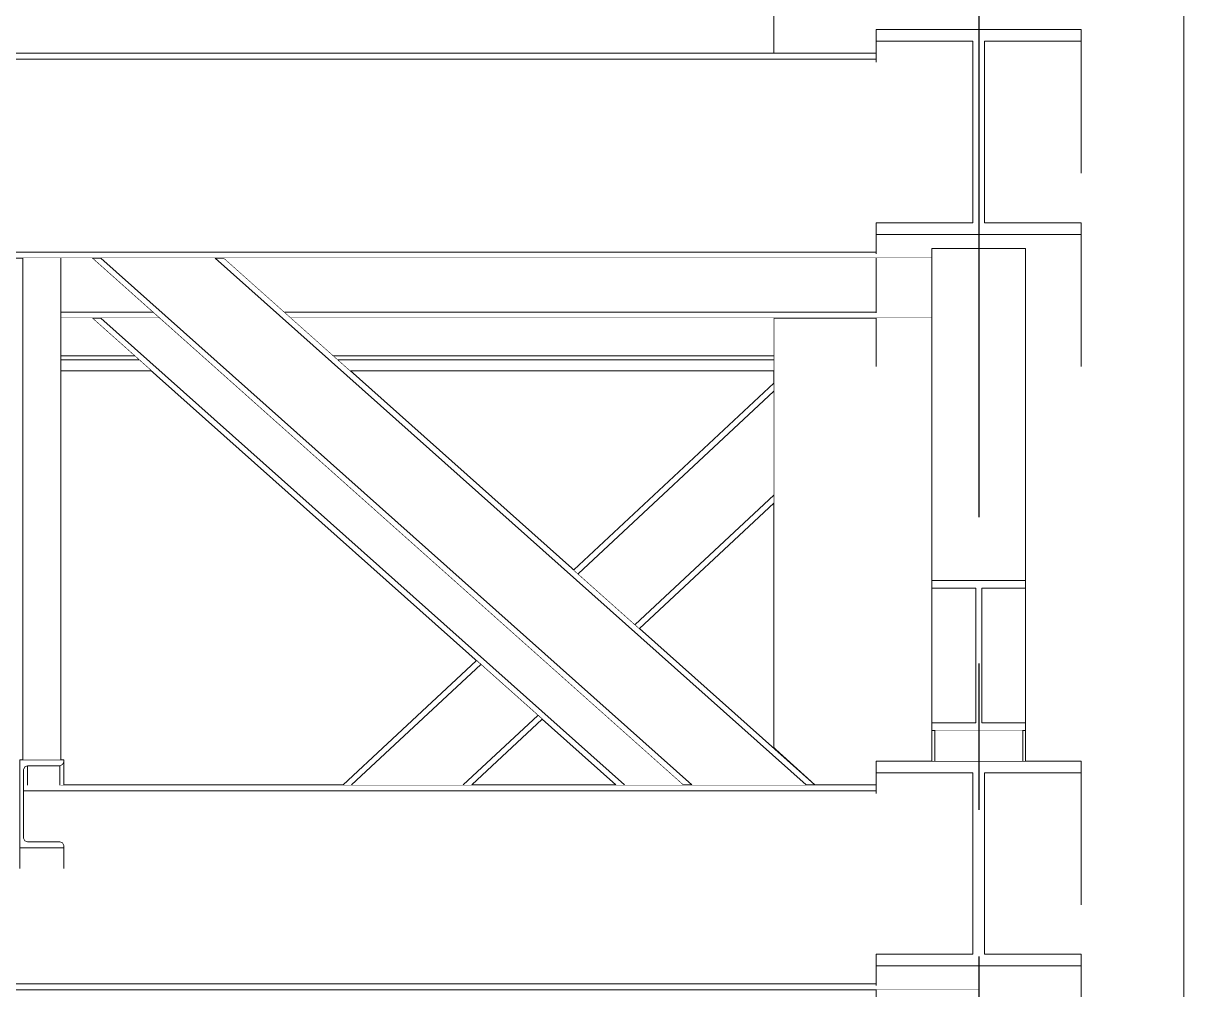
# Model space of a CAD drawing. Extents: x -18489 to 195597, y -1599 to 112111.
# Drawn here: x 12556.8 to 12755, y 28400.1 to 28565.2 of the extents above; entities that cross this region are included whole.
import ezdxf
from ezdxf.xclip import XClip

# ---------------------------------------------------------------- set-up
doc = ezdxf.new("R2010")
doc.units = 0
doc.header["$LTSCALE"] = 100
doc.header["$XCLIPFRAME"] = 2
doc.linetypes.add('188K-SM-07-F10-MECH-CR PIPE-Y2257103$0$X-S-FAB_SL ALL$0$COL-CEN-LIN', pattern=[3.25, 2.5, -0.25, 0.25, -0.25])
doc.linetypes.add('188K-SM-07-F10-MECH-CR PIPE-Y2257103$0$X-S-FAB_SL ALL$0$Wipeout_Contour', pattern=[1, 0, -1])
for name, color, linetype in [('188K-SM-07-F10-MECH-CR PIPE-Y2257103$0$X-S-FAB_SL ALL$0$ASP_1', 1, 'Continuous'), ('188K-SM-07-F10-MECH-CR PIPE-Y2257103$0$X-S-FAB_SL ALL$0$CCL', 15, '188K-SM-07-F10-MECH-CR PIPE-Y2257103$0$X-S-FAB_SL ALL$0$COL-CEN-LIN'), ('188K-SM-07-F10-MECH-CR PIPE-Y2257103$0$X-S-FAB_SL ALL$0$Hattch', 7, 'Continuous'), ('188K-SM-07-F10-MECH-CR PIPE-Y2257103$0$X-S-FAB_SL ALL$0$S-COL', 7, 'Continuous'), ('188K-SM-07-F10-MECH-CR PIPE-Y2257103$0$X-S-FAB_SL ALL$0$S-TRUSS', 7, 'Continuous')]:
    doc.layers.add(name, color=color, linetype=linetype)

# ---------------------------------------------------------------- blocks, each defined once
blk = doc.blocks.new('188K-SM-07-F10-MECH-CR PIPE-Y2257103$0$X-S-FAB_SL ALL$0$剖面元素_219_3', base_point=(23061.26, -8263.06))
at = {"color": 254, "linetype": '188K-SM-07-F10-MECH-CR PIPE-Y2257103$0$X-S-FAB_SL ALL$0$Wipeout_Contour', "lineweight": 0, "ltscale": 326531.816947}
blk.add_wipeout([(35746.26, -6079.02), (35746.26, -6152.52), (35753.29, -6158.78), (35763.76, -6158.78), (35763.76, -6154.69), (35773.26, -6154.69), (35773.26, -6087.3), (35763.76, -6087.3), (35763.76, -6079.02)], dxfattribs=at).dxf.layer = '188K-SM-07-F10-MECH-CR PIPE-Y2257103$0$X-S-FAB_SL ALL$0$Hattch'
at = {"color": 254, "linetype": '188K-SM-07-F10-MECH-CR PIPE-Y2257103$0$X-S-FAB_SL ALL$0$Wipeout_Contour', "lineweight": 0, "ltscale": 2104627.003069175}
blk.add_wipeout([(35746.26, -5829.06), (35746.26, -6033.78), (35763.76, -6033.78), (35763.76, -6029.71), (35798.76, -6029.71), (35798.76, -6054.28), (35782.26, -6054.28), (35782.26, -6062.73), (35798.76, -6062.73), (35798.76, -6087.3), (35789.26, -6087.3), (35789.26, -6154.69), (35798.76, -6154.69), (35798.76, -6179.26), (35782.26, -6179.26), (35782.26, -6187.71), (35798.76, -6187.71), (35798.76, -6212.28), (35763.76, -6212.28), (35763.76, -6204.02), (35746.26, -6204.02), (35746.26, -6943.06), (35816.26, -6943.06), (35816.26, -5985.2), (35798.76, -5985.2), (35798.76, -5939.71), (35803.59, -5939.71), (35816.26, -5929.78), (35816.26, -5859.8), (35798.76, -5859.8), (35798.76, -5829.06), (35798.76, -5834.06), (35782.26, -5834.06), (35782.26, -5842.5), (35798.76, -5842.5), (35798.76, -5867.08), (35789.26, -5867.08), (35789.26, -5934.47), (35798.76, -5934.47), (35798.76, -5959.04), (35782.26, -5959.04), (35782.26, -5967.48), (35798.76, -5967.48), (35798.76, -5992.06), (35763.76, -5992.06), (35763.76, -5967.48), (35780.26, -5967.48), (35780.26, -5959.04), (35763.76, -5959.04), (35763.76, -5934.47), (35773.26, -5934.47), (35773.26, -5867.08), (35763.76, -5867.08), (35763.76, -5842.5), (35780.26, -5842.5), (35780.26, -5834.06), (35763.76, -5834.06), (35763.76, -5829.06)], dxfattribs=at).dxf.layer = '188K-SM-07-F10-MECH-CR PIPE-Y2257103$0$X-S-FAB_SL ALL$0$Hattch'
at = {"layer": '188K-SM-07-F10-MECH-CR PIPE-Y2257103$0$X-S-FAB_SL ALL$0$S-COL', "color": 8, "lineweight": 0}
for p, q in [((35816.26, -6943.06), (35816.26, -5985.2)), ((35746.26, -6033.78), (35746.26, -6001.9)), ((35746.26, -6152.52), (35746.26, -6079.02))]:
    blk.add_line(p, q, dxfattribs=at)
blk = doc.blocks.new('188K-SM-07-F10-MECH-CR PIPE-Y2257103$0$X-S-FAB_SL ALL$0$剖面元素_889_3', base_point=(23061.26, -8263.06))
at = {"color": 254, "linetype": '188K-SM-07-F10-MECH-CR PIPE-Y2257103$0$X-S-FAB_SL ALL$0$Wipeout_Contour', "lineweight": 0, "ltscale": 287788.137263}
blk.add_wipeout([(35361.6, -6033.88), (35361.51, -6034.09), (35361.51, -6034.78), (35763.76, -6034.78), (35763.76, -6033.78), (35367.46, -6033.78), (35367.46, -6033.79), (35361.81, -6033.79)], dxfattribs=at).dxf.layer = '188K-SM-07-F10-MECH-CR PIPE-Y2257103$0$X-S-FAB_SL ALL$0$Hattch'
at = {"color": 254, "linetype": '188K-SM-07-F10-MECH-CR PIPE-Y2257103$0$X-S-FAB_SL ALL$0$Wipeout_Contour', "lineweight": 0, "ltscale": 287196.418989}
blk.add_wipeout([(34941.26, -6193.05), (34941.26, -6193.78), (35781.26, -6193.78), (35781.26, -6193.05), (35763.76, -6193.05), (35763.76, -6192.78), (34958.76, -6192.78), (34958.76, -6193.05)], dxfattribs=at).dxf.layer = '188K-SM-07-F10-MECH-CR PIPE-Y2257103$0$X-S-FAB_SL ALL$0$Hattch'
at = {"layer": '188K-SM-07-F10-MECH-CR PIPE-Y2257103$0$X-S-FAB_SL ALL$0$S-TRUSS', "color": 8, "lineweight": 0}
for p, q in [((35763.76, -6033.78), (35367.46, -6033.78)), ((34941.26, -6193.78), (35781.26, -6193.78)), ((35781.26, -6193.78), (35781.26, -6193.05))]:
    blk.add_line(p, q, dxfattribs=at)
at = {"color": 254, "linetype": '188K-SM-07-F10-MECH-CR PIPE-Y2257103$0$X-S-FAB_SL ALL$0$Wipeout_Contour', "lineweight": 0, "ltscale": 861004.593622}
blk.add_wipeout([(34942.26, -6062.73), (34958.76, -6062.73), (34958.76, -6067.78), (35763.76, -6067.78), (35763.76, -6062.73), (35780.26, -6062.73), (35780.26, -6035.28), (35763.76, -6035.28), (35763.76, -6034.78), (35361.51, -6034.78), (35361.51, -6053.35), (35361.6, -6053.56), (35361.81, -6053.65), (35367.46, -6053.65), (35367.46, -6058.04), (35355.06, -6058.04), (35355.06, -6053.65), (35360.71, -6053.65), (35360.93, -6053.56), (35361.01, -6053.35), (35361.01, -6034.78), (34958.76, -6034.78), (34958.76, -6035.28), (34942.26, -6035.28)], dxfattribs=at).dxf.layer = '188K-SM-07-F10-MECH-CR PIPE-Y2257103$0$X-S-FAB_SL ALL$0$Hattch'
at = {"color": 254, "linetype": '188K-SM-07-F10-MECH-CR PIPE-Y2257103$0$X-S-FAB_SL ALL$0$Wipeout_Contour', "lineweight": 0, "ltscale": 1148649.0168998}
blk.add_wipeout([(34942.26, -6187.71), (34958.76, -6187.71), (34958.76, -6192.78), (35763.76, -6192.78), (35763.76, -6187.71), (35780.26, -6187.71), (35780.26, -6160.26), (35763.76, -6160.26), (35763.76, -6159.78), (35618.16, -6159.78), (35618.16, -6167.85), (35618.35, -6168.31), (35618.81, -6168.5), (35624.36, -6168.5), (35624.82, -6168.69), (35625.01, -6169.15), (35625.01, -6173.08), (35617.51, -6173.08), (35617.51, -6159.78), (35098.16, -6159.78), (35098.16, -6167.85), (35098.35, -6168.31), (35098.81, -6168.5), (35104.36, -6168.5), (35104.82, -6168.69), (35105.01, -6169.15), (35105.01, -6173.08), (35097.51, -6173.08), (35097.51, -6159.78), (34958.76, -6159.78), (34958.76, -6160.26), (34942.26, -6160.26)], dxfattribs=at).dxf.layer = '188K-SM-07-F10-MECH-CR PIPE-Y2257103$0$X-S-FAB_SL ALL$0$Hattch'
at = {"layer": '188K-SM-07-F10-MECH-CR PIPE-Y2257103$0$X-S-FAB_SL ALL$0$S-TRUSS', "color": 8, "lineweight": 0}
for p, q in [((35763.76, -6034.78), (35361.51, -6034.78)), ((34958.76, -6192.78), (35763.76, -6192.78))]:
    blk.add_line(p, q, dxfattribs=at)
at = {"color": 254, "linetype": '188K-SM-07-F10-MECH-CR PIPE-Y2257103$0$X-S-FAB_SL ALL$0$Wipeout_Contour', "lineweight": 0, "ltscale": 287025.593681}
blk.add_wipeout([(34949.26, -6068.78), (35773.26, -6068.78), (35773.26, -6068.07), (35763.76, -6068.07), (35763.76, -6067.78), (34958.76, -6067.78), (34958.76, -6068.07), (34949.26, -6068.07)], dxfattribs=at).dxf.layer = '188K-SM-07-F10-MECH-CR PIPE-Y2257103$0$X-S-FAB_SL ALL$0$Hattch'
at = {"color": 254, "linetype": '188K-SM-07-F10-MECH-CR PIPE-Y2257103$0$X-S-FAB_SL ALL$0$Wipeout_Contour', "lineweight": 0, "ltscale": 289476.023004}
blk.add_wipeout([(35618.35, -6159.03), (35618.16, -6159.49), (35618.16, -6159.78), (35763.76, -6159.78), (35763.76, -6158.78), (35624.51, -6158.78), (35624.36, -6158.84), (35618.81, -6158.84)], dxfattribs=at).dxf.layer = '188K-SM-07-F10-MECH-CR PIPE-Y2257103$0$X-S-FAB_SL ALL$0$Hattch'
at = {"layer": '188K-SM-07-F10-MECH-CR PIPE-Y2257103$0$X-S-FAB_SL ALL$0$S-TRUSS', "color": 8, "lineweight": 0}
for p, q in [((35763.76, -6067.78), (34958.76, -6067.78)), ((35629.84, -6068.78), (35092.69, -6068.78)), ((35650.88, -6068.78), (35631.34, -6068.78)), ((35773.26, -6068.78), (35652.38, -6068.78)), ((35624.51, -6158.78), (35730.75, -6158.78)), ((35732.26, -6158.78), (35751.79, -6158.78)), ((35753.29, -6158.78), (35763.76, -6158.78)), ((35618.16, -6159.78), (35763.76, -6159.78))]:
    blk.add_line(p, q, dxfattribs=at)
blk = doc.blocks.new('188K-SM-07-F10-MECH-CR PIPE-Y2257103$0$X-S-FAB_SL ALL$0$剖面元素_890_3', base_point=(23061.26, -8263.06))
at = {"color": 254, "linetype": '188K-SM-07-F10-MECH-CR PIPE-Y2257103$0$X-S-FAB_SL ALL$0$Wipeout_Contour', "lineweight": 0, "ltscale": 144887.16919}
blk.add_wipeout([(35650.88, -6068.78), (35751.79, -6158.78), (35753.29, -6158.78), (35652.38, -6068.78)], dxfattribs=at).dxf.layer = '188K-SM-07-F10-MECH-CR PIPE-Y2257103$0$X-S-FAB_SL ALL$0$Hattch'
at = {"color": 254, "linetype": '188K-SM-07-F10-MECH-CR PIPE-Y2257103$0$X-S-FAB_SL ALL$0$Wipeout_Contour', "lineweight": 0, "ltscale": 144845.706407}
blk.add_wipeout([(35631.34, -6068.78), (35732.26, -6158.78), (35751.79, -6158.78), (35650.88, -6068.78)], dxfattribs=at).dxf.layer = '188K-SM-07-F10-MECH-CR PIPE-Y2257103$0$X-S-FAB_SL ALL$0$Hattch'
at = {"layer": '188K-SM-07-F10-MECH-CR PIPE-Y2257103$0$X-S-FAB_SL ALL$0$S-TRUSS', "color": 8, "lineweight": 0}
blk.add_line((35751.79, -6158.78), (35753.29, -6158.78), dxfattribs=at)
at = {"color": 254, "linetype": '188K-SM-07-F10-MECH-CR PIPE-Y2257103$0$X-S-FAB_SL ALL$0$Wipeout_Contour', "lineweight": 0, "ltscale": 144804.243388}
blk.add_wipeout([(35629.84, -6068.78), (35730.75, -6158.78), (35732.26, -6158.78), (35631.34, -6068.78)], dxfattribs=at).dxf.layer = '188K-SM-07-F10-MECH-CR PIPE-Y2257103$0$X-S-FAB_SL ALL$0$Hattch'
at = {"layer": '188K-SM-07-F10-MECH-CR PIPE-Y2257103$0$X-S-FAB_SL ALL$0$S-TRUSS', "color": 8, "lineweight": 0}
for p, q in [((35629.84, -6068.78), (35631.34, -6068.78)), ((35730.75, -6158.78), (35629.84, -6068.78)), ((35732.26, -6158.78), (35631.34, -6068.78)), ((35650.88, -6068.78), (35652.38, -6068.78)), ((35751.79, -6158.78), (35650.88, -6068.78)), ((35753.29, -6158.78), (35652.38, -6068.78)), ((35730.75, -6158.78), (35732.26, -6158.78))]:
    blk.add_line(p, q, dxfattribs=at)
blk = doc.blocks.new('188K-SM-07-F10-MECH-CR PIPE-Y2257103$0$X-S-FAB_SL ALL$0$剖面元素_892_3', base_point=(23061.26, -8263.06))
at = {"color": 254, "linetype": '188K-SM-07-F10-MECH-CR PIPE-Y2257103$0$X-S-FAB_SL ALL$0$Wipeout_Contour', "lineweight": 0, "ltscale": 144575.42234}
blk.add_wipeout([(35624.51, -6068.78), (35624.51, -6078.02), (35640.2, -6078.02), (35629.84, -6068.78)], dxfattribs=at).dxf.layer = '188K-SM-07-F10-MECH-CR PIPE-Y2257103$0$X-S-FAB_SL ALL$0$Hattch'
at = {"color": 254, "linetype": '188K-SM-07-F10-MECH-CR PIPE-Y2257103$0$X-S-FAB_SL ALL$0$Wipeout_Contour', "lineweight": 0, "ltscale": 144893.665415}
blk.add_wipeout([(35652.38, -6068.78), (35662.74, -6078.02), (35763.76, -6078.02), (35763.76, -6068.78)], dxfattribs=at).dxf.layer = '188K-SM-07-F10-MECH-CR PIPE-Y2257103$0$X-S-FAB_SL ALL$0$Hattch'
at = {"color": 254, "linetype": '188K-SM-07-F10-MECH-CR PIPE-Y2257103$0$X-S-FAB_SL ALL$0$Wipeout_Contour', "lineweight": 0, "ltscale": 144589.59534}
blk.add_wipeout([(35624.51, -6078.02), (35624.51, -6079.02), (35641.32, -6079.02), (35640.2, -6078.02)], dxfattribs=at).dxf.layer = '188K-SM-07-F10-MECH-CR PIPE-Y2257103$0$X-S-FAB_SL ALL$0$Hattch'
at = {"color": 254, "linetype": '188K-SM-07-F10-MECH-CR PIPE-Y2257103$0$X-S-FAB_SL ALL$0$Wipeout_Contour', "lineweight": 0, "ltscale": 217479.458166}
blk.add_wipeout([(35662.74, -6078.02), (35663.86, -6079.02), (35773.26, -6079.02), (35773.26, -6078.15), (35763.76, -6078.15), (35763.76, -6078.02)], dxfattribs=at).dxf.layer = '188K-SM-07-F10-MECH-CR PIPE-Y2257103$0$X-S-FAB_SL ALL$0$Hattch'
at = {"layer": '188K-SM-07-F10-MECH-CR PIPE-Y2257103$0$X-S-FAB_SL ALL$0$S-TRUSS', "color": 8, "lineweight": 0}
for p, q in [((35640.2, -6078.02), (35624.51, -6078.02)), ((35763.76, -6078.02), (35662.74, -6078.02)), ((35629.84, -6079.02), (35624.51, -6079.02)), ((35641.32, -6079.02), (35631.34, -6079.02)), ((35773.26, -6079.02), (35663.86, -6079.02))]:
    blk.add_line(p, q, dxfattribs=at)
blk = doc.blocks.new('188K-SM-07-F10-MECH-CR PIPE-Y2257103$0$X-S-FAB_SL ALL$0$剖面元素_893_3', base_point=(23061.26, -8263.06))
at = {"color": 254, "linetype": '188K-SM-07-F10-MECH-CR PIPE-Y2257103$0$X-S-FAB_SL ALL$0$Wipeout_Contour', "lineweight": 0, "ltscale": 144807.688029}
blk.add_wipeout([(35631.34, -6079.02), (35720.77, -6158.78), (35730.75, -6158.78), (35641.32, -6079.02)], dxfattribs=at).dxf.layer = '188K-SM-07-F10-MECH-CR PIPE-Y2257103$0$X-S-FAB_SL ALL$0$Hattch'
at = {"color": 254, "linetype": '188K-SM-07-F10-MECH-CR PIPE-Y2257103$0$X-S-FAB_SL ALL$0$Wipeout_Contour', "lineweight": 0, "ltscale": 144785.057921}
blk.add_wipeout([(35631.34, -6079.02), (35629.84, -6079.02), (35719.27, -6158.78), (35720.77, -6158.78)], dxfattribs=at).dxf.layer = '188K-SM-07-F10-MECH-CR PIPE-Y2257103$0$X-S-FAB_SL ALL$0$Hattch'
at = {"layer": '188K-SM-07-F10-MECH-CR PIPE-Y2257103$0$X-S-FAB_SL ALL$0$S-TRUSS', "color": 8, "lineweight": 0}
for p, q in [((35629.84, -6079.02), (35631.34, -6079.02)), ((35719.27, -6158.78), (35629.84, -6079.02)), ((35720.77, -6158.78), (35631.34, -6079.02))]:
    blk.add_line(p, q, dxfattribs=at)
blk = doc.blocks.new('188K-SM-07-F10-MECH-CR PIPE-Y2257103$0$X-S-FAB_SL ALL$0$剖面元素_963_3', base_point=(23061.26, -8263.06))
at = {"layer": '188K-SM-07-F10-MECH-CR PIPE-Y2257103$0$X-S-FAB_SL ALL$0$S-TRUSS', "color": 3, "lineweight": 0}
for p, q in [((35798.76, -6029.71), (35763.76, -6029.71)), ((35780.26, -6062.73), (35763.76, -6062.73)), ((35798.76, -6062.73), (35782.26, -6062.73)), ((35798.76, -6154.69), (35763.76, -6154.69)), ((35780.26, -6187.71), (35763.76, -6187.71)), ((35798.76, -6187.71), (35782.26, -6187.71))]:
    blk.add_line(p, q, dxfattribs=at)
at = {"color": 254, "linetype": '188K-SM-07-F10-MECH-CR PIPE-Y2257103$0$X-S-FAB_SL ALL$0$Wipeout_Contour', "lineweight": 0, "ltscale": 145109.065628}
blk.add_wipeout([(35763.76, -6031.71), (35763.76, -6035.28), (35780.26, -6035.28), (35780.26, -6031.71)], dxfattribs=at).dxf.layer = '188K-SM-07-F10-MECH-CR PIPE-Y2257103$0$X-S-FAB_SL ALL$0$Hattch'
at = {"color": 254, "linetype": '188K-SM-07-F10-MECH-CR PIPE-Y2257103$0$X-S-FAB_SL ALL$0$Wipeout_Contour', "lineweight": 0, "ltscale": 145188.36319}
blk.add_wipeout([(35782.26, -6054.28), (35798.76, -6054.28), (35798.76, -6031.71), (35782.26, -6031.71)], dxfattribs=at).dxf.layer = '188K-SM-07-F10-MECH-CR PIPE-Y2257103$0$X-S-FAB_SL ALL$0$Hattch'
at = {"color": 254, "linetype": '188K-SM-07-F10-MECH-CR PIPE-Y2257103$0$X-S-FAB_SL ALL$0$Wipeout_Contour', "lineweight": 0, "ltscale": 145128.435323}
blk.add_wipeout([(35763.76, -6079.02), (35763.76, -6087.3), (35773.26, -6087.3), (35773.26, -6079.02)], dxfattribs=at).dxf.layer = '188K-SM-07-F10-MECH-CR PIPE-Y2257103$0$X-S-FAB_SL ALL$0$Hattch'
at = {"color": 254, "linetype": '188K-SM-07-F10-MECH-CR PIPE-Y2257103$0$X-S-FAB_SL ALL$0$Wipeout_Contour', "lineweight": 0, "ltscale": 145193.047073}
blk.add_wipeout([(35763.76, -6156.69), (35763.76, -6160.26), (35780.26, -6160.26), (35780.26, -6156.69)], dxfattribs=at).dxf.layer = '188K-SM-07-F10-MECH-CR PIPE-Y2257103$0$X-S-FAB_SL ALL$0$Hattch'
at = {"color": 254, "linetype": '188K-SM-07-F10-MECH-CR PIPE-Y2257103$0$X-S-FAB_SL ALL$0$Wipeout_Contour', "lineweight": 0, "ltscale": 145272.429542}
blk.add_wipeout([(35782.26, -6156.69), (35782.26, -6179.26), (35798.76, -6179.26), (35798.76, -6156.69)], dxfattribs=at).dxf.layer = '188K-SM-07-F10-MECH-CR PIPE-Y2257103$0$X-S-FAB_SL ALL$0$Hattch'
at = {"color": 254, "linetype": '188K-SM-07-F10-MECH-CR PIPE-Y2257103$0$X-S-FAB_SL ALL$0$Wipeout_Contour', "lineweight": 0, "ltscale": 435704.804697}
blk.add_wipeout([(35763.76, -6204.02), (35763.76, -6212.28), (35798.76, -6212.28), (35798.76, -6189.71), (35763.76, -6189.71), (35763.76, -6193.05), (35781.26, -6193.05), (35781.26, -6193.78), (35763.76, -6193.78), (35763.76, -6203.12), (35781.26, -6203.12), (35781.26, -6204.02)], dxfattribs=at).dxf.layer = '188K-SM-07-F10-MECH-CR PIPE-Y2257103$0$X-S-FAB_SL ALL$0$Hattch'
at = {"layer": '188K-SM-07-F10-MECH-CR PIPE-Y2257103$0$X-S-FAB_SL ALL$0$S-TRUSS', "color": 3, "lineweight": 0}
for p, q in [((35763.76, -6029.71), (35763.76, -6031.71)), ((35798.76, -6029.71), (35798.76, -6031.71)), ((35780.26, -6031.71), (35763.76, -6031.71)), ((35780.26, -6031.71), (35780.26, -6062.73)), ((35782.26, -6031.71), (35782.26, -6062.73)), ((35798.76, -6031.71), (35782.26, -6031.71)), ((35763.76, -6154.69), (35763.76, -6156.69)), ((35798.76, -6154.69), (35798.76, -6156.69)), ((35780.26, -6156.69), (35763.76, -6156.69)), ((35780.26, -6156.69), (35780.26, -6187.71)), ((35782.26, -6156.69), (35782.26, -6187.71)), ((35798.76, -6156.69), (35782.26, -6156.69)), ((35763.76, -6187.71), (35763.76, -6189.71)), ((35798.76, -6187.71), (35798.76, -6189.71)), ((35798.76, -6189.71), (35763.76, -6189.71))]:
    blk.add_line(p, q, dxfattribs=at)
at = {"layer": '188K-SM-07-F10-MECH-CR PIPE-Y2257103$0$X-S-FAB_SL ALL$0$S-TRUSS', "color": 8, "lineweight": 0}
for p, q in [((35763.76, -6031.71), (35763.76, -6035.28)), ((35798.76, -6031.71), (35798.76, -6054.28)), ((35763.76, -6156.69), (35763.76, -6160.26)), ((35798.76, -6156.69), (35798.76, -6179.26)), ((35763.76, -6189.71), (35763.76, -6193.05)), ((35798.76, -6189.71), (35798.76, -6212.28)), ((35763.76, -6193.78), (35763.76, -6203.12)), ((35763.76, -6204.02), (35763.76, -6212.28))]:
    blk.add_line(p, q, dxfattribs=at)
at = {"color": 254, "linetype": '188K-SM-07-F10-MECH-CR PIPE-Y2257103$0$X-S-FAB_SL ALL$0$Wipeout_Contour', "lineweight": 0, "ltscale": 145121.937505}
blk.add_wipeout([(35763.76, -6068.78), (35763.76, -6078.15), (35773.26, -6078.15), (35773.26, -6068.78)], dxfattribs=at).dxf.layer = '188K-SM-07-F10-MECH-CR PIPE-Y2257103$0$X-S-FAB_SL ALL$0$Hattch'
at = {"color": 254, "linetype": '188K-SM-07-F10-MECH-CR PIPE-Y2257103$0$X-S-FAB_SL ALL$0$Wipeout_Contour', "lineweight": 0, "ltscale": 290341.969257}
blk.add_wipeout([(35763.76, -6064.73), (35763.76, -6068.07), (35773.26, -6068.07), (35773.26, -6067.12), (35789.26, -6067.12), (35789.26, -6087.3), (35798.76, -6087.3), (35798.76, -6064.73)], dxfattribs=at).dxf.layer = '188K-SM-07-F10-MECH-CR PIPE-Y2257103$0$X-S-FAB_SL ALL$0$Hattch'
at = {"layer": '188K-SM-07-F10-MECH-CR PIPE-Y2257103$0$X-S-FAB_SL ALL$0$S-TRUSS', "color": 3, "lineweight": 0}
for p, q in [((35763.76, -6062.73), (35763.76, -6064.73)), ((35798.76, -6062.73), (35798.76, -6064.73)), ((35798.76, -6064.73), (35763.76, -6064.73))]:
    blk.add_line(p, q, dxfattribs=at)
at = {"layer": '188K-SM-07-F10-MECH-CR PIPE-Y2257103$0$X-S-FAB_SL ALL$0$S-TRUSS', "color": 8, "lineweight": 0}
for p, q in [((35763.76, -6064.73), (35763.76, -6068.07)), ((35798.76, -6064.73), (35798.76, -6087.3)), ((35763.76, -6068.78), (35763.76, -6078.15)), ((35763.76, -6079.02), (35763.76, -6087.3))]:
    blk.add_line(p, q, dxfattribs=at)
blk = doc.blocks.new('188K-SM-07-F10-MECH-CR PIPE-Y2257103$0$X-S-FAB_SL ALL$0$剖面元素_981_3', base_point=(23061.26, -8263.06))
at = {"color": 254, "linetype": '188K-SM-07-F10-MECH-CR PIPE-Y2257103$0$X-S-FAB_SL ALL$0$Wipeout_Contour', "lineweight": 0, "ltscale": 145199.199632}
blk.add_wipeout([(35789.26, -6103.41), (35773.26, -6103.41), (35773.26, -6123.86), (35789.26, -6123.86)], dxfattribs=at).dxf.layer = '188K-SM-07-F10-MECH-CR PIPE-Y2257103$0$X-S-FAB_SL ALL$0$Hattch'
at = {"color": 254, "linetype": '188K-SM-07-F10-MECH-CR PIPE-Y2257103$0$X-S-FAB_SL ALL$0$Wipeout_Contour', "lineweight": 0, "ltscale": 145197.986955}
blk.add_wipeout([(35773.26, -6148.18), (35780.76, -6148.18), (35780.76, -6125.14), (35773.26, -6125.14)], dxfattribs=at).dxf.layer = '188K-SM-07-F10-MECH-CR PIPE-Y2257103$0$X-S-FAB_SL ALL$0$Hattch'
at = {"color": 254, "linetype": '188K-SM-07-F10-MECH-CR PIPE-Y2257103$0$X-S-FAB_SL ALL$0$Wipeout_Contour', "lineweight": 0, "ltscale": 145231.497684}
blk.add_wipeout([(35781.76, -6148.18), (35789.26, -6148.18), (35789.26, -6125.14), (35781.76, -6125.14)], dxfattribs=at).dxf.layer = '188K-SM-07-F10-MECH-CR PIPE-Y2257103$0$X-S-FAB_SL ALL$0$Hattch'
at = {"color": 254, "linetype": '188K-SM-07-F10-MECH-CR PIPE-Y2257103$0$X-S-FAB_SL ALL$0$Wipeout_Contour', "lineweight": 0, "ltscale": 145194.618575}
blk.add_wipeout([(35773.26, -6154.69), (35773.76, -6154.69), (35773.76, -6149.46), (35773.26, -6149.46)], dxfattribs=at).dxf.layer = '188K-SM-07-F10-MECH-CR PIPE-Y2257103$0$X-S-FAB_SL ALL$0$Hattch'
at = {"color": 254, "linetype": '188K-SM-07-F10-MECH-CR PIPE-Y2257103$0$X-S-FAB_SL ALL$0$Wipeout_Contour', "lineweight": 0, "ltscale": 145255.721987}
blk.add_wipeout([(35788.76, -6149.46), (35788.76, -6154.69), (35789.26, -6154.69), (35789.26, -6149.46)], dxfattribs=at).dxf.layer = '188K-SM-07-F10-MECH-CR PIPE-Y2257103$0$X-S-FAB_SL ALL$0$Hattch'
at = {"layer": '188K-SM-07-F10-MECH-CR PIPE-Y2257103$0$X-S-FAB_SL ALL$0$S-TRUSS', "color": 3, "lineweight": 0}
for p, q in [((35773.26, -6123.86), (35773.26, -6125.14)), ((35789.26, -6123.86), (35773.26, -6123.86)), ((35780.76, -6125.14), (35773.26, -6125.14)), ((35780.76, -6125.14), (35780.76, -6148.18)), ((35781.76, -6125.14), (35781.76, -6148.18)), ((35789.26, -6125.14), (35781.76, -6125.14)), ((35789.26, -6123.86), (35789.26, -6125.14)), ((35773.26, -6148.18), (35773.26, -6149.46)), ((35780.76, -6148.18), (35773.26, -6148.18)), ((35789.26, -6148.18), (35781.76, -6148.18)), ((35789.26, -6148.18), (35789.26, -6149.46)), ((35789.26, -6149.46), (35773.26, -6149.46))]:
    blk.add_line(p, q, dxfattribs=at)
at = {"layer": '188K-SM-07-F10-MECH-CR PIPE-Y2257103$0$X-S-FAB_SL ALL$0$S-TRUSS', "color": 8, "lineweight": 0}
for p, q in [((35773.26, -6148.18), (35773.26, -6125.14)), ((35789.26, -6148.18), (35789.26, -6125.14)), ((35773.26, -6149.46), (35773.26, -6154.69)), ((35789.26, -6149.46), (35789.26, -6154.69))]:
    blk.add_line(p, q, dxfattribs=at)
at = {"color": 254, "linetype": '188K-SM-07-F10-MECH-CR PIPE-Y2257103$0$X-S-FAB_SL ALL$0$Wipeout_Contour', "lineweight": 0, "ltscale": 145180.140476}
blk.add_wipeout([(35773.26, -6103.41), (35789.26, -6103.41), (35789.26, -6067.12), (35773.26, -6067.12)], dxfattribs=at).dxf.layer = '188K-SM-07-F10-MECH-CR PIPE-Y2257103$0$X-S-FAB_SL ALL$0$Hattch'
at = {"layer": '188K-SM-07-F10-MECH-CR PIPE-Y2257103$0$X-S-FAB_SL ALL$0$S-TRUSS', "color": 8, "lineweight": 0}
for p, q in [((35789.26, -6067.12), (35773.26, -6067.12)), ((35773.26, -6103.41), (35773.26, -6067.12)), ((35789.26, -6103.41), (35789.26, -6067.12)), ((35773.26, -6123.86), (35773.26, -6103.41)), ((35789.26, -6123.86), (35789.26, -6103.41))]:
    blk.add_line(p, q, dxfattribs=at)
blk = doc.blocks.new('188K-SM-07-F10-MECH-CR PIPE-Y2257103$0$X-S-FAB_SL ALL$0$剖面元素_1518_3', base_point=(23061.26, -8263.06))
at = {"color": 254, "linetype": '188K-SM-07-F10-MECH-CR PIPE-Y2257103$0$X-S-FAB_SL ALL$0$Wipeout_Contour', "lineweight": 0, "ltscale": 180764.241649}
blk.add_wipeout([(35624.36, -6155.49), (35624.36, -6158.84), (35624.51, -6158.78), (35624.82, -6158.78), (35624.82, -6155.3)], dxfattribs=at).dxf.layer = '188K-SM-07-F10-MECH-CR PIPE-Y2257103$0$X-S-FAB_SL ALL$0$Hattch'
at = {"color": 254, "linetype": '188K-SM-07-F10-MECH-CR PIPE-Y2257103$0$X-S-FAB_SL ALL$0$Wipeout_Contour', "lineweight": 0, "ltscale": 144586.375629}
blk.add_wipeout([(35618.16, -6156.14), (35618.16, -6159.49), (35618.35, -6159.03), (35618.35, -6155.68)], dxfattribs=at).dxf.layer = '188K-SM-07-F10-MECH-CR PIPE-Y2257103$0$X-S-FAB_SL ALL$0$Hattch'
at = {"color": 254, "linetype": '188K-SM-07-F10-MECH-CR PIPE-Y2257103$0$X-S-FAB_SL ALL$0$Wipeout_Contour', "lineweight": 0, "ltscale": 144607.567515}
blk.add_wipeout([(35617.51, -6169.5), (35617.51, -6173.08), (35625.01, -6173.08), (35625.01, -6169.5)], dxfattribs=at).dxf.layer = '188K-SM-07-F10-MECH-CR PIPE-Y2257103$0$X-S-FAB_SL ALL$0$Hattch'
at = {"layer": '188K-SM-07-F10-MECH-CR PIPE-Y2257103$0$X-S-FAB_SL ALL$0$S-TRUSS', "color": 8, "lineweight": 0}
for p, q in [((35617.51, -6169.5), (35617.51, -6173.08)), ((35625.01, -6169.5), (35625.01, -6173.08))]:
    blk.add_line(p, q, dxfattribs=at)
at = {"layer": '188K-SM-07-F10-MECH-CR PIPE-Y2257103$0$X-S-FAB_SL ALL$0$S-TRUSS', "color": 2, "lineweight": 0}
blk.add_line((35625.01, -6169.5), (35617.51, -6169.5), dxfattribs=at)
at = {"layer": '188K-SM-07-F10-MECH-CR PIPE-Y2257103$0$X-S-FAB_SL ALL$0$S-TRUSS', "color": 2, "lineweight": 0, "flags": 128}
for points in [[(35618.35, -6168.31), (35618.81, -6168.5), (35624.36, -6168.5), (35624.82, -6168.69)], [(35624.82, -6168.69), (35625.01, -6169.15), (35625.01, -6169.5)]]:
    blk.add_lwpolyline(points, dxfattribs=at)
at = {"color": 254, "linetype": '188K-SM-07-F10-MECH-CR PIPE-Y2257103$0$X-S-FAB_SL ALL$0$Wipeout_Contour', "lineweight": 0, "ltscale": 144612.194765}
blk.add_wipeout([(35624.82, -6158.78), (35625.01, -6158.78), (35625.01, -6154.84), (35624.82, -6155.3)], dxfattribs=at).dxf.layer = '188K-SM-07-F10-MECH-CR PIPE-Y2257103$0$X-S-FAB_SL ALL$0$Hattch'
at = {"color": 254, "linetype": '188K-SM-07-F10-MECH-CR PIPE-Y2257103$0$X-S-FAB_SL ALL$0$Wipeout_Contour', "lineweight": 0, "ltscale": 144587.435055}
blk.add_wipeout([(35618.35, -6155.68), (35618.35, -6159.03), (35618.81, -6158.84), (35618.81, -6155.49)], dxfattribs=at).dxf.layer = '188K-SM-07-F10-MECH-CR PIPE-Y2257103$0$X-S-FAB_SL ALL$0$Hattch'
at = {"layer": '188K-SM-07-F10-MECH-CR PIPE-Y2257103$0$X-S-FAB_SL ALL$0$S-TRUSS', "color": 2, "lineweight": 0}
for p, q in [((35617.51, -6154.49), (35617.51, -6169.5)), ((35625.01, -6154.49), (35617.51, -6154.49))]:
    blk.add_line(p, q, dxfattribs=at)
at = {"color": 254, "linetype": '188K-SM-07-F10-MECH-CR PIPE-Y2257103$0$X-S-FAB_SL ALL$0$Wipeout_Contour', "lineweight": 0, "ltscale": 144599.213798}
blk.add_wipeout([(35618.81, -6155.49), (35618.81, -6158.84), (35624.36, -6158.84), (35624.36, -6155.49)], dxfattribs=at).dxf.layer = '188K-SM-07-F10-MECH-CR PIPE-Y2257103$0$X-S-FAB_SL ALL$0$Hattch'
at = {"layer": '188K-SM-07-F10-MECH-CR PIPE-Y2257103$0$X-S-FAB_SL ALL$0$S-TRUSS', "color": 8, "lineweight": 0}
for p, q in [((35625.01, -6154.84), (35625.01, -6158.78)), ((35618.81, -6155.49), (35618.81, -6158.84)), ((35624.36, -6155.49), (35624.36, -6158.84))]:
    blk.add_line(p, q, dxfattribs=at)
at = {"layer": '188K-SM-07-F10-MECH-CR PIPE-Y2257103$0$X-S-FAB_SL ALL$0$S-TRUSS', "color": 2, "lineweight": 0, "flags": 128}
for points in [[(35624.82, -6155.3), (35624.36, -6155.49), (35618.81, -6155.49), (35618.35, -6155.68)], [(35625.01, -6154.49), (35625.01, -6154.84), (35624.82, -6155.3)], [(35618.35, -6155.68), (35618.16, -6156.14), (35618.16, -6167.85), (35618.35, -6168.31)]]:
    blk.add_lwpolyline(points, dxfattribs=at)
blk = doc.blocks.new('188K-SM-07-F10-MECH-CR PIPE-Y2257103$0$X-S-FAB_SL ALL$0$剖面元素_1737_3', base_point=(23061.26, -8263.06))
at = {"color": 254, "linetype": '188K-SM-07-F10-MECH-CR PIPE-Y2257103$0$X-S-FAB_SL ALL$0$Wipeout_Contour', "lineweight": 0, "ltscale": 144989.825131}
blk.add_wipeout([(35746.26, -6090.16), (35712.09, -6122.04), (35712.84, -6122.7), (35746.26, -6091.52)], dxfattribs=at).dxf.layer = '188K-SM-07-F10-MECH-CR PIPE-Y2257103$0$X-S-FAB_SL ALL$0$Hattch'
at = {"color": 254, "linetype": '188K-SM-07-F10-MECH-CR PIPE-Y2257103$0$X-S-FAB_SL ALL$0$Wipeout_Contour', "lineweight": 0, "ltscale": 144841.703102}
blk.add_wipeout([(35672.7, -6158.78), (35674.17, -6158.78), (35696.21, -6138.21), (35695.46, -6137.55)], dxfattribs=at).dxf.layer = '188K-SM-07-F10-MECH-CR PIPE-Y2257103$0$X-S-FAB_SL ALL$0$Hattch'
at = {"color": 254, "linetype": '188K-SM-07-F10-MECH-CR PIPE-Y2257103$0$X-S-FAB_SL ALL$0$Wipeout_Contour', "lineweight": 0, "ltscale": 145004.738337}
blk.add_wipeout([(35746.26, -6091.52), (35712.84, -6122.7), (35722.58, -6131.39), (35746.26, -6109.3)], dxfattribs=at).dxf.layer = '188K-SM-07-F10-MECH-CR PIPE-Y2257103$0$X-S-FAB_SL ALL$0$Hattch'
at = {"color": 254, "linetype": '188K-SM-07-F10-MECH-CR PIPE-Y2257103$0$X-S-FAB_SL ALL$0$Wipeout_Contour', "lineweight": 0, "ltscale": 144873.66268}
blk.add_wipeout([(35674.17, -6158.78), (35693.22, -6158.78), (35705.96, -6146.9), (35696.21, -6138.21)], dxfattribs=at).dxf.layer = '188K-SM-07-F10-MECH-CR PIPE-Y2257103$0$X-S-FAB_SL ALL$0$Hattch'
at = {"color": 254, "linetype": '188K-SM-07-F10-MECH-CR PIPE-Y2257103$0$X-S-FAB_SL ALL$0$Wipeout_Contour', "lineweight": 0, "ltscale": 145020.105886}
blk.add_wipeout([(35746.26, -6109.3), (35722.58, -6131.39), (35723.33, -6132.06), (35746.26, -6110.67)], dxfattribs=at).dxf.layer = '188K-SM-07-F10-MECH-CR PIPE-Y2257103$0$X-S-FAB_SL ALL$0$Hattch'
at = {"color": 254, "linetype": '188K-SM-07-F10-MECH-CR PIPE-Y2257103$0$X-S-FAB_SL ALL$0$Wipeout_Contour', "lineweight": 0, "ltscale": 144905.988758}
blk.add_wipeout([(35693.22, -6158.78), (35694.69, -6158.78), (35706.71, -6147.57), (35705.96, -6146.9)], dxfattribs=at).dxf.layer = '188K-SM-07-F10-MECH-CR PIPE-Y2257103$0$X-S-FAB_SL ALL$0$Hattch'
at = {"layer": '188K-SM-07-F10-MECH-CR PIPE-Y2257103$0$X-S-FAB_SL ALL$0$S-TRUSS', "color": 8, "lineweight": 0}
for p, q in [((35712.09, -6122.04), (35746.26, -6090.16)), ((35712.84, -6122.7), (35746.26, -6091.52)), ((35722.58, -6131.39), (35746.26, -6109.3)), ((35723.33, -6132.06), (35746.26, -6110.67)), ((35672.7, -6158.78), (35695.46, -6137.55)), ((35674.17, -6158.78), (35696.21, -6138.21)), ((35693.22, -6158.78), (35705.96, -6146.9)), ((35694.69, -6158.78), (35706.71, -6147.57))]:
    blk.add_line(p, q, dxfattribs=at)
blk = doc.blocks.new('188K-SM-07-F10-MECH-CR PIPE-Y2257103$0$X-S-FAB_SL ALL$0$剖面元素_1741_3', base_point=(23061.26, -8263.06))
at = {"color": 254, "linetype": '188K-SM-07-F10-MECH-CR PIPE-Y2257103$0$X-S-FAB_SL ALL$0$Wipeout_Contour', "lineweight": 0, "ltscale": 144591.815062}
blk.add_wipeout([(35637.85, -6086.16), (35624.51, -6086.16), (35624.51, -6088.06), (35639.98, -6088.06)], dxfattribs=at).dxf.layer = '188K-SM-07-F10-MECH-CR PIPE-Y2257103$0$X-S-FAB_SL ALL$0$Hattch'
at = {"color": 254, "linetype": '188K-SM-07-F10-MECH-CR PIPE-Y2257103$0$X-S-FAB_SL ALL$0$Wipeout_Contour', "lineweight": 0, "ltscale": 144898.746069}
blk.add_wipeout([(35746.26, -6086.16), (35671.87, -6086.16), (35674, -6088.06), (35746.26, -6088.06)], dxfattribs=at).dxf.layer = '188K-SM-07-F10-MECH-CR PIPE-Y2257103$0$X-S-FAB_SL ALL$0$Hattch'
at = {"layer": '188K-SM-07-F10-MECH-CR PIPE-Y2257103$0$X-S-FAB_SL ALL$0$S-TRUSS', "color": 8, "lineweight": 0}
for p, q in [((35639.98, -6088.06), (35624.51, -6088.06)), ((35746.26, -6088.06), (35674, -6088.06))]:
    blk.add_line(p, q, dxfattribs=at)
at = {"color": 254, "linetype": '188K-SM-07-F10-MECH-CR PIPE-Y2257103$0$X-S-FAB_SL ALL$0$Wipeout_Contour', "lineweight": 0, "ltscale": 144588.660834}
blk.add_wipeout([(35624.51, -6086.16), (35637.85, -6086.16), (35637.62, -6085.96), (35624.51, -6085.96)], dxfattribs=at).dxf.layer = '188K-SM-07-F10-MECH-CR PIPE-Y2257103$0$X-S-FAB_SL ALL$0$Hattch'
at = {"color": 254, "linetype": '188K-SM-07-F10-MECH-CR PIPE-Y2257103$0$X-S-FAB_SL ALL$0$Wipeout_Contour', "lineweight": 0, "ltscale": 144895.737246}
blk.add_wipeout([(35671.64, -6085.96), (35671.87, -6086.16), (35746.26, -6086.16), (35746.26, -6085.96)], dxfattribs=at).dxf.layer = '188K-SM-07-F10-MECH-CR PIPE-Y2257103$0$X-S-FAB_SL ALL$0$Hattch'
at = {"color": 254, "linetype": '188K-SM-07-F10-MECH-CR PIPE-Y2257103$0$X-S-FAB_SL ALL$0$Wipeout_Contour', "lineweight": 0, "ltscale": 144587.676197}
blk.add_wipeout([(35624.51, -6085.46), (35624.51, -6085.96), (35637.62, -6085.96), (35637.07, -6085.46)], dxfattribs=at).dxf.layer = '188K-SM-07-F10-MECH-CR PIPE-Y2257103$0$X-S-FAB_SL ALL$0$Hattch'
at = {"color": 254, "linetype": '188K-SM-07-F10-MECH-CR PIPE-Y2257103$0$X-S-FAB_SL ALL$0$Wipeout_Contour', "lineweight": 0, "ltscale": 144894.724103}
blk.add_wipeout([(35671.08, -6085.46), (35671.64, -6085.96), (35746.26, -6085.96), (35746.26, -6085.46)], dxfattribs=at).dxf.layer = '188K-SM-07-F10-MECH-CR PIPE-Y2257103$0$X-S-FAB_SL ALL$0$Hattch'
at = {"color": 254, "linetype": '188K-SM-07-F10-MECH-CR PIPE-Y2257103$0$X-S-FAB_SL ALL$0$Wipeout_Contour', "lineweight": 0, "ltscale": 144578.1966}
blk.add_wipeout([(35629.84, -6079.02), (35624.51, -6079.02), (35624.51, -6085.46), (35637.07, -6085.46)], dxfattribs=at).dxf.layer = '188K-SM-07-F10-MECH-CR PIPE-Y2257103$0$X-S-FAB_SL ALL$0$Hattch'
at = {"color": 254, "linetype": '188K-SM-07-F10-MECH-CR PIPE-Y2257103$0$X-S-FAB_SL ALL$0$Wipeout_Contour', "lineweight": 0, "ltscale": 144884.64451}
blk.add_wipeout([(35746.26, -6079.02), (35663.86, -6079.02), (35671.08, -6085.46), (35746.26, -6085.46)], dxfattribs=at).dxf.layer = '188K-SM-07-F10-MECH-CR PIPE-Y2257103$0$X-S-FAB_SL ALL$0$Hattch'
at = {"layer": '188K-SM-07-F10-MECH-CR PIPE-Y2257103$0$X-S-FAB_SL ALL$0$S-TRUSS', "color": 8, "lineweight": 0}
for p, q in [((35637.07, -6085.46), (35624.51, -6085.46)), ((35746.26, -6085.46), (35671.08, -6085.46)), ((35637.85, -6086.16), (35624.51, -6086.16)), ((35746.26, -6086.16), (35671.87, -6086.16))]:
    blk.add_line(p, q, dxfattribs=at)
blk = doc.blocks.new('188K-SM-07-F10-MECH-CR PIPE-Y2257103$0$X-S-FAB_SL ALL$0$剖面元素_1992_3', base_point=(23061.26, -8263.06))
at = {"color": 254, "linetype": '188K-SM-07-F10-MECH-CR PIPE-Y2257103$0$X-S-FAB_SL ALL$0$Wipeout_Contour', "lineweight": 0, "ltscale": 144567.123401}
blk.add_wipeout([(35618.01, -6068.78), (35618.01, -6154.49), (35624.51, -6154.49), (35624.51, -6068.78)], dxfattribs=at).dxf.layer = '188K-SM-07-F10-MECH-CR PIPE-Y2257103$0$X-S-FAB_SL ALL$0$Hattch'
at = {"layer": '188K-SM-07-F10-MECH-CR PIPE-Y2257103$0$X-S-FAB_SL ALL$0$S-TRUSS', "color": 8, "lineweight": 0}
for p, q in [((35618.01, -6154.49), (35618.01, -6068.78)), ((35624.51, -6154.49), (35624.51, -6068.78))]:
    blk.add_line(p, q, dxfattribs=at)
blk = doc.blocks.new('188K-SM-07-F10-MECH-CR PIPE-Y2257103$0$X-S-FAB_SL ALL$0$剖面元素_2183_3', base_point=(23061.26, -8263.06))
at = {"color": 254, "linetype": '188K-SM-07-F10-MECH-CR PIPE-Y2257103$0$X-S-FAB_SL ALL$0$Wipeout_Contour', "lineweight": 0, "ltscale": 145225.170341}
blk.add_wipeout([(35788.76, -6149.46), (35773.76, -6149.46), (35773.76, -6154.69), (35788.76, -6154.69)], dxfattribs=at).dxf.layer = '188K-SM-07-F10-MECH-CR PIPE-Y2257103$0$X-S-FAB_SL ALL$0$Hattch'
at = {"layer": '188K-SM-07-F10-MECH-CR PIPE-Y2257103$0$X-S-FAB_SL ALL$0$S-TRUSS', "color": 8, "lineweight": 0}
for p, q in [((35773.76, -6154.69), (35773.76, -6149.46)), ((35788.76, -6154.69), (35788.76, -6149.46))]:
    blk.add_line(p, q, dxfattribs=at)
blk = doc.blocks.new('188K-SM-07-F10-MECH-CR PIPE-Y2257103$0$X-S-FAB_SL ALL$0$A$C2e9ab586')
at = {"layer": '188K-SM-07-F10-MECH-CR PIPE-Y2257103$0$X-S-FAB_SL ALL$0$S-COL', "lineweight": 0}
blk.add_blockref('188K-SM-07-F10-MECH-CR PIPE-Y2257103$0$X-S-FAB_SL ALL$0$剖面元素_219_3', (-28106.39, 285), dxfattribs=at)
at = {"layer": '188K-SM-07-F10-MECH-CR PIPE-Y2257103$0$X-S-FAB_SL ALL$0$S-TRUSS', "lineweight": 0}
blk.add_blockref('188K-SM-07-F10-MECH-CR PIPE-Y2257103$0$X-S-FAB_SL ALL$0$剖面元素_889_3', (-28106.39, 285), dxfattribs=at)
blk.add_blockref('188K-SM-07-F10-MECH-CR PIPE-Y2257103$0$X-S-FAB_SL ALL$0$剖面元素_890_3', (-28106.39, 285), dxfattribs=at)
blk.add_blockref('188K-SM-07-F10-MECH-CR PIPE-Y2257103$0$X-S-FAB_SL ALL$0$剖面元素_892_3', (-28106.39, 285), dxfattribs=at)
for name in ['188K-SM-07-F10-MECH-CR PIPE-Y2257103$0$X-S-FAB_SL ALL$0$剖面元素_963_3', '188K-SM-07-F10-MECH-CR PIPE-Y2257103$0$X-S-FAB_SL ALL$0$剖面元素_893_3', '188K-SM-07-F10-MECH-CR PIPE-Y2257103$0$X-S-FAB_SL ALL$0$剖面元素_1518_3']:
    blk.add_blockref(name, (-28106.39, 285), dxfattribs=at)
for name in ['188K-SM-07-F10-MECH-CR PIPE-Y2257103$0$X-S-FAB_SL ALL$0$剖面元素_981_3', '188K-SM-07-F10-MECH-CR PIPE-Y2257103$0$X-S-FAB_SL ALL$0$剖面元素_1741_3', '188K-SM-07-F10-MECH-CR PIPE-Y2257103$0$X-S-FAB_SL ALL$0$剖面元素_1737_3']:
    blk.add_blockref(name, (-28106.39, 285), dxfattribs=at)
for name in ['188K-SM-07-F10-MECH-CR PIPE-Y2257103$0$X-S-FAB_SL ALL$0$剖面元素_1992_3', '188K-SM-07-F10-MECH-CR PIPE-Y2257103$0$X-S-FAB_SL ALL$0$剖面元素_2183_3']:
    blk.add_blockref(name, (-28106.39, 285), dxfattribs=at)
blk = doc.blocks.new('188K-SM-07-F10-MECH-CR PIPE-Y2257103$0$X-S-FAB_SL ALL$0$A$Ceb448ab1')
at = {"layer": '188K-SM-07-F10-MECH-CR PIPE-Y2257103$0$X-S-FAB_SL ALL$0$CCL'}
blk.add_line((12720, 3600), (12720, 0), dxfattribs=at)
blk = doc.blocks.new('188K-SM-07-F10-MECH-CR PIPE-Y2257103$0$X-S-FAB_SL ALL')
at = {"layer": '188K-SM-07-F10-MECH-CR PIPE-Y2257103$0$X-S-FAB_SL ALL$0$ASP_1'}
blk.add_blockref('188K-SM-07-F10-MECH-CR PIPE-Y2257103$0$X-S-FAB_SL ALL$0$A$C2e9ab586', (23632.864, -73288.977), dxfattribs=at)
at = {"layer": '188K-SM-07-F10-MECH-CR PIPE-Y2257103$0$X-S-FAB_SL ALL$0$CCL'}
blk.add_blockref('188K-SM-07-F10-MECH-CR PIPE-Y2257103$0$X-S-FAB_SL ALL$0$A$Ceb448ab1', (-4473.521, -73553.977), dxfattribs=at)
blk = doc.blocks.new('188K-SM-07-F10-MECH-CR PIPE-Y2257103')
ref = blk.add_blockref('188K-SM-07-F10-MECH-CR PIPE-Y2257103$0$X-S-FAB_SL ALL', (4473.521, 99334.763))
XClip(ref).set_block_clipping_path([(-7553.4648570136, -75341.9369645483), (24026.2025623869, -67725.7696244382)])

msp = doc.modelspace()

# ---------------------------------------------------------------- block references
msp.add_blockref('188K-SM-07-F10-MECH-CR PIPE-Y2257103', (0, 0))

doc.saveas('drawing.dxf')
